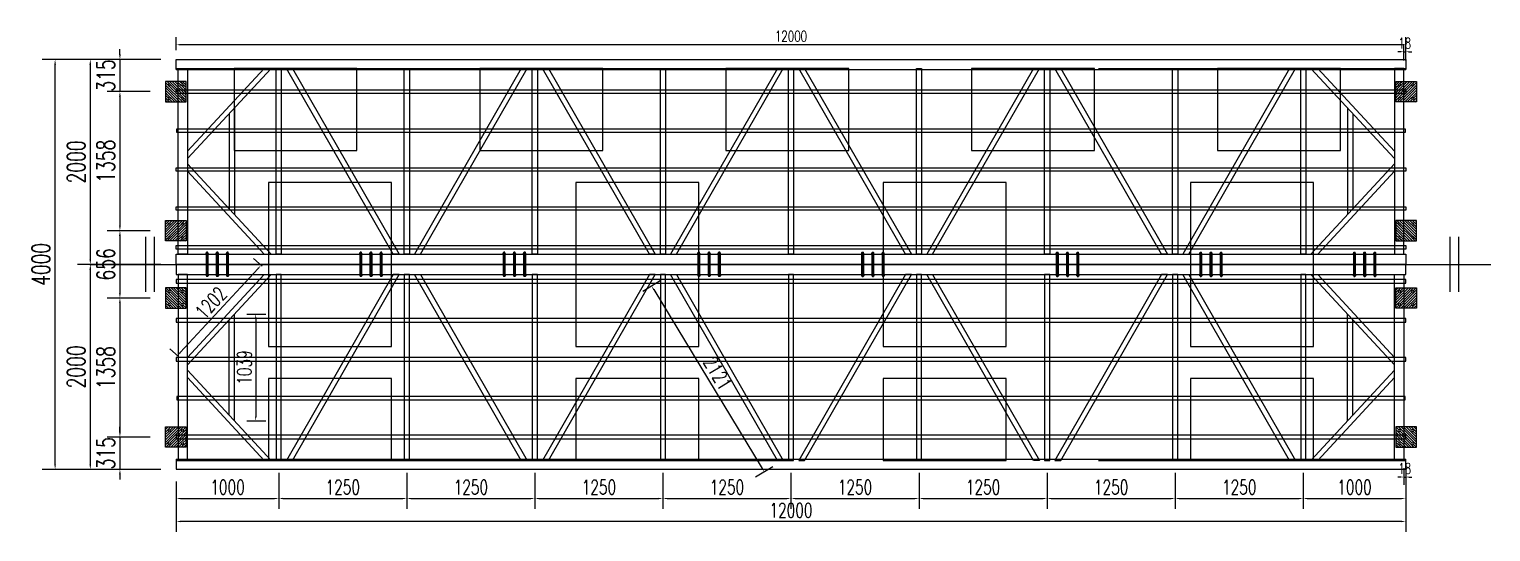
# Model space of a CAD drawing. Header units: millimetres. Extents: x -1612139 to -1300424, y 1145038 to 1536160.
# Drawn here: x -1509624 to -1495357, y 1183434 to 1188338 of the extents above; entities that cross this region are included whole.
import ezdxf

# ---------------------------------------------------------------- set-up
doc = ezdxf.new("R2010")
doc.units = ezdxf.units.MM
doc.header["$LTSCALE"] = 1000
doc.linetypes.add('__BORDER__', pattern=[21, 6, -3, 6, -3, 0, -3])
doc.layers.get('0').update_dxf_attribs({"linetype": 'CONTINUOUS'})
doc.layers.get('DEFPOINTS').update_dxf_attribs({"linetype": 'CONTINUOUS'})
for name, color, linetype in [('PUB_DIM', 3, 'CONTINUOUS'), ('W-bridge approach引桥', 4, 'CONTINUOUS'), ('W-FLOAT_BOWL浮筒', 253, 'CONTINUOUS'), ('W-STEEL_FRAME钢架', 3, 'CONTINUOUS')]:
    doc.layers.add(name, color=color, linetype=linetype)
doc.styles.add('STANDARD_T3', font='simplex.shx', dxfattribs={"width": 0.7, "bigfont": 'gbcbig.shx'})
doc.dimstyles.new('W&&30', dxfattribs={"dimtxt": 105, "dimasz": 30, "dimexe": 75, "dimexo": 90, "dimgap": 30, "dimtad": 1, "dimdec": 0, "dimzin": 0, "dimdsep": 46, "dimtxsty": 'STANDARD_T3', "dimcen": 0.09, "dimclrd": 1, "dimclre": 1, "dimclrt": 7, "dimazin": 2, "dimtfac": 1, "dimtdec": 0, "dimtix": 1, "dimtmove": 2, "dimatfit": 3, "dimfxl": 100, "dimtolj": 1, "dimtzin": 0, "dimarcsym": 0})
doc.dimstyles.new('W&&40', dxfattribs={"dimtxt": 140, "dimasz": 40, "dimexe": 100, "dimexo": 120, "dimgap": 40, "dimtad": 1, "dimdec": 0, "dimzin": 0, "dimdsep": 46, "dimtxsty": 'STANDARD_T3', "dimcen": 0.09, "dimclrd": 1, "dimclre": 1, "dimclrt": 7, "dimazin": 2, "dimtfac": 1, "dimtdec": 0, "dimtix": 1, "dimtmove": 2, "dimatfit": 3, "dimfxl": 100, "dimtolj": 1, "dimtzin": 0, "dimarcsym": 0})
doc.dimstyles.new('W&&50', dxfattribs={"dimtxt": 175, "dimasz": 50, "dimexe": 125, "dimexo": 150, "dimgap": 50, "dimtad": 1, "dimdec": 0, "dimzin": 0, "dimdsep": 46, "dimtxsty": 'STANDARD_T3', "dimcen": 0.09, "dimclrd": 1, "dimclre": 1, "dimclrt": 7, "dimazin": 2, "dimtfac": 1, "dimtdec": 0, "dimtix": 1, "dimtmove": 2, "dimatfit": 3, "dimfxl": 100, "dimtolj": 1, "dimtzin": 0, "dimarcsym": 0})

# ---------------------------------------------------------------- blocks, each defined once
blk = doc.blocks.new('1')
at = {"lineweight": -3}
for p, q in [((-1521938, 1214338), (-1521935, 1214338)), ((-1521938, 1214336), (-1521931, 1214336)), ((-1521938, 1214336), (-1521914, 1214336)), ((-1521936, 1214341), (-1521936, 1214346)), ((-1521936, 1214346), (-1521916, 1214346)), ((-1521935, 1214341), (-1521936, 1214341)), ((-1521934, 1214347), (-1521932, 1214347)), ((-1521933, 1214352), (-1521931, 1214355)), ((-1521933, 1214136), (-1521933, 1214352)), ((-1521919, 1214352), (-1521933, 1214352)), ((-1521932, 1214347), (-1521919, 1214347)), ((-1521932, 1214346), (-1521932, 1214341)), ((-1521921, 1214355), (-1521931, 1214355)), ((-1521919, 1214352), (-1521921, 1214355)), ((-1521919, 1214347), (-1521921, 1214347)), ((-1521921, 1214346), (-1521921, 1214341)), ((-1521919, 1214136), (-1521919, 1214352)), ((-1521917, 1214341), (-1521916, 1214341)), ((-1521914, 1214338), (-1521917, 1214338)), ((-1521916, 1214341), (-1521916, 1214346)), ((-1521938, 1214136), (-1521931, 1214136)), ((-1521938, 1214136), (-1521914, 1214136)), ((-1521938, 1214134), (-1521935, 1214134)), ((-1521935, 1214131), (-1521936, 1214131)), ((-1521936, 1214131), (-1521936, 1214126)), ((-1521936, 1214126), (-1521916, 1214126)), ((-1521934, 1214125), (-1521932, 1214125)), ((-1521932, 1214126), (-1521932, 1214131)), ((-1521932, 1214125), (-1521919, 1214125)), ((-1521921, 1214126), (-1521921, 1214131)), ((-1521919, 1214125), (-1521921, 1214125)), ((-1521914, 1214134), (-1521917, 1214134)), ((-1521917, 1214131), (-1521916, 1214131)), ((-1521916, 1214131), (-1521916, 1214126))]:
    blk.add_line(p, q, dxfattribs=at)
at = {"color": 1}
for p, q in [((-1521936, 1214346), (-1521934, 1214347)), ((-1521919, 1214347), (-1521916, 1214346))]:
    blk.add_line(p, q, dxfattribs=at)
at = {"color": 6, "lineweight": -3}
for p, q in [((-1521931, 1214136), (-1521931, 1214355)), ((-1521921, 1214136), (-1521921, 1214355))]:
    blk.add_line(p, q, dxfattribs=at)
at = {"lineweight": -3}
for points in [[(-1521933, 1214336), (-1521938, 1214336), (-1521938, 1214338), (-1521914, 1214338), (-1521914, 1214336), (-1521919, 1214336)], [(-1521935, 1214338), (-1521935, 1214341), (-1521917, 1214341), (-1521917, 1214338)], [(-1521933, 1214136), (-1521938, 1214136), (-1521938, 1214134), (-1521914, 1214134), (-1521914, 1214136), (-1521919, 1214136)], [(-1521935, 1214134), (-1521935, 1214131), (-1521917, 1214131), (-1521917, 1214134)]]:
    blk.add_lwpolyline(points, dxfattribs=at)
for centre, radius, start, end in [((-1521934, 1214129), 3.22, 223.6028, 316.3972), ((-1521926, 1214140), 14.7, 248.7607, 291.2393), ((-1521919, 1214129), 3.22, 223.6028, 316.3972)]:
    blk.add_arc(centre, radius, start, end, dxfattribs=at)
blk = doc.blocks.new('*D207')
at = {"layer": 'DEFPOINTS', "color": 0, "transparency": 16777216}
for p in [(-1508188, 1188186), (-1508188, 1188043), (-1496188, 1188043)]:
    blk.add_point(p, dxfattribs=at)
at = {"layer": 'W-STEEL_FRAME钢架', "color": 1, "lineweight": -2, "transparency": 16777216}
for p, q in [((-1508188, 1188133), (-1508188, 1188261)), ((-1496188, 1188133), (-1496188, 1188261)), ((-1496218, 1188186), (-1508158, 1188186))]:
    blk.add_line(p, q, dxfattribs=at)
at = {"layer": 'W-STEEL_FRAME钢架', "color": 1, "transparency": 16777216}
for points in [[(-1508158, 1188191), (-1508158, 1188181), (-1508188, 1188186)], [(-1496218, 1188191), (-1496218, 1188181), (-1496188, 1188186)]]:
    blk.add_solid(points, dxfattribs=at)
at = {"layer": 'W-STEEL_FRAME钢架', "color": 7, "transparency": 16777216, "insert": (-1502188, 1188269), "char_height": 105, "attachment_point": 5, "style": 'STANDARD_T3'}
blk.add_mtext('\\A1;12000', dxfattribs=at)
blk = doc.blocks.new('01')
h = blk.add_hatch()
h.set_pattern_fill('橡胶', color=77, scale=5)
h.set_pattern_definition([(45, (4.248, 3.586), (-12.5000003, 12.5000003), []), (135, (32.076, 3.586), (-12.5000003, -12.5000003), [4, -13.67767])])
h.paths.add_polyline_path([(50227, 12928), (50227, 12728), (50427, 12728), (50427, 12928)])
h.paths.add_polyline_path([(50382, 12893, -1), (50402, 12893, -1)], flags=16)
h.paths.add_polyline_path([(50252, 12893, -1), (50272, 12893, -1)], flags=16)
h.paths.add_polyline_path([(50402, 12763, -1), (50382, 12763, -1)], flags=16)
h.paths.add_polyline_path([(50272, 12763, -1), (50252, 12763, -1)], flags=16)
at = {"color": 251}
blk.add_lwpolyline([(50227, 12928), (50427, 12928), (50427, 12728), (50227, 12728)], close=True, dxfattribs=at)
at = {"color": 6}
for centre in [(50262, 12893), (50392, 12893), (50262, 12763), (50392, 12763)]:
    blk.add_circle(centre, 10, dxfattribs=at)
blk = doc.blocks.new('*D208')
at = {"layer": 'DEFPOINTS', "color": 0, "transparency": 16777216}
for p in [(-1496188, 1188118), (-1496206, 1187943), (-1496188, 1187943)]:
    blk.add_point(p, dxfattribs=at)
at = {"layer": 'W-STEEL_FRAME钢架', "color": 1, "lineweight": -2, "transparency": 16777216}
for p, q in [((-1496236, 1188118), (-1496266, 1188118)), ((-1496206, 1188033), (-1496206, 1188193)), ((-1496206, 1188118), (-1496188, 1188118)), ((-1496188, 1188033), (-1496188, 1188193)), ((-1496158, 1188118), (-1496128, 1188118))]:
    blk.add_line(p, q, dxfattribs=at)
at = {"layer": 'W-STEEL_FRAME钢架', "color": 1, "transparency": 16777216}
for points in [[(-1496236, 1188123), (-1496236, 1188113), (-1496206, 1188118)], [(-1496158, 1188123), (-1496158, 1188113), (-1496188, 1188118)]]:
    blk.add_solid(points, dxfattribs=at)
at = {"layer": 'W-STEEL_FRAME钢架', "color": 7, "transparency": 16777216, "insert": (-1496197, 1188201), "char_height": 105, "attachment_point": 5, "style": 'STANDARD_T3'}
blk.add_mtext('\\A1;18', dxfattribs=at)
blk = doc.blocks.new('*D209')
at = {"layer": 'DEFPOINTS', "color": 0, "transparency": 16777216}
for p in [(-1508188, 1184043), (-1496188, 1184043), (-1508188, 1183534)]:
    blk.add_point(p, dxfattribs=at)
at = {"layer": 'W-STEEL_FRAME钢架', "color": 1, "lineweight": -2, "transparency": 16777216}
for p, q in [((-1508188, 1183923), (-1508188, 1183434)), ((-1496188, 1183923), (-1496188, 1183434)), ((-1496228, 1183534), (-1508148, 1183534))]:
    blk.add_line(p, q, dxfattribs=at)
at = {"layer": 'W-STEEL_FRAME钢架', "color": 1, "transparency": 16777216}
for points in [[(-1508148, 1183541), (-1508148, 1183527), (-1508188, 1183534)], [(-1496228, 1183541), (-1496228, 1183527), (-1496188, 1183534)]]:
    blk.add_solid(points, dxfattribs=at)
at = {"layer": 'W-STEEL_FRAME钢架', "color": 7, "transparency": 16777216, "insert": (-1502188, 1183644), "char_height": 140, "attachment_point": 5, "style": 'STANDARD_T3'}
blk.add_mtext('\\A1;12000', dxfattribs=at)
blk = doc.blocks.new('*D210')
at = {"layer": 'DEFPOINTS', "color": 0, "transparency": 16777216}
for p in [(-1496206, 1184143), (-1496188, 1184143), (-1496188, 1183968)]:
    blk.add_point(p, dxfattribs=at)
at = {"layer": 'W-STEEL_FRAME钢架', "color": 1, "lineweight": -2, "transparency": 16777216}
for p, q in [((-1496236, 1183968), (-1496266, 1183968)), ((-1496206, 1184053), (-1496206, 1183893)), ((-1496206, 1183968), (-1496188, 1183968)), ((-1496188, 1184053), (-1496188, 1183893)), ((-1496158, 1183968), (-1496128, 1183968))]:
    blk.add_line(p, q, dxfattribs=at)
at = {"layer": 'W-STEEL_FRAME钢架', "color": 1, "transparency": 16777216}
for points in [[(-1496236, 1183973), (-1496236, 1183963), (-1496206, 1183968)], [(-1496158, 1183973), (-1496158, 1183963), (-1496188, 1183968)]]:
    blk.add_solid(points, dxfattribs=at)
at = {"layer": 'W-STEEL_FRAME钢架', "color": 7, "transparency": 16777216, "insert": (-1496197, 1184051), "char_height": 105, "attachment_point": 5, "style": 'STANDARD_T3'}
blk.add_mtext('\\A1;18', dxfattribs=at)
blk = doc.blocks.new('*D230')
at = {"layer": 'DEFPOINTS', "color": 0, "transparency": 16777216}
for p in [(-1507188, 1184130), (-1508188, 1184043), (-1507188, 1183759)]:
    blk.add_point(p, dxfattribs=at)
at = {"layer": 'PUB_DIM', "color": 1, "lineweight": -2, "transparency": 16777216}
for p, q in [((-1507188, 1184010), (-1507188, 1183659)), ((-1508188, 1183923), (-1508188, 1183659)), ((-1508148, 1183759), (-1507228, 1183759))]:
    blk.add_line(p, q, dxfattribs=at)
at = {"layer": 'PUB_DIM', "color": 1, "transparency": 16777216}
for points in [[(-1508148, 1183765), (-1508148, 1183752), (-1508188, 1183759)], [(-1507228, 1183765), (-1507228, 1183752), (-1507188, 1183759)]]:
    blk.add_solid(points, dxfattribs=at)
at = {"layer": 'PUB_DIM', "color": 7, "transparency": 16777216, "insert": (-1507688, 1183869), "char_height": 140, "attachment_point": 5, "style": 'STANDARD_T3'}
blk.add_mtext('\\A1;1000', dxfattribs=at)
blk = doc.blocks.new('*D231')
at = {"layer": 'DEFPOINTS', "color": 0, "transparency": 16777216}
for p in [(-1507188, 1184130), (-1505938, 1184130), (-1505938, 1183759)]:
    blk.add_point(p, dxfattribs=at)
at = {"layer": 'PUB_DIM', "color": 1, "lineweight": -2, "transparency": 16777216}
for p, q in [((-1507188, 1184010), (-1507188, 1183659)), ((-1505938, 1184010), (-1505938, 1183659)), ((-1507148, 1183759), (-1505978, 1183759))]:
    blk.add_line(p, q, dxfattribs=at)
at = {"layer": 'PUB_DIM', "color": 1, "transparency": 16777216}
for points in [[(-1507148, 1183765), (-1507148, 1183752), (-1507188, 1183759)], [(-1505978, 1183765), (-1505978, 1183752), (-1505938, 1183759)]]:
    blk.add_solid(points, dxfattribs=at)
at = {"layer": 'PUB_DIM', "color": 7, "transparency": 16777216, "insert": (-1506563, 1183869), "char_height": 140, "attachment_point": 5, "style": 'STANDARD_T3'}
blk.add_mtext('\\A1;1250', dxfattribs=at)
blk = doc.blocks.new('*D232')
at = {"layer": 'DEFPOINTS', "color": 0, "transparency": 16777216}
for p in [(-1505938, 1184130), (-1504688, 1184130), (-1504688, 1183759)]:
    blk.add_point(p, dxfattribs=at)
at = {"layer": 'PUB_DIM', "color": 1, "lineweight": -2, "transparency": 16777216}
for p, q in [((-1505938, 1184010), (-1505938, 1183659)), ((-1504688, 1184010), (-1504688, 1183659)), ((-1505898, 1183759), (-1504728, 1183759))]:
    blk.add_line(p, q, dxfattribs=at)
at = {"layer": 'PUB_DIM', "color": 1, "transparency": 16777216}
for points in [[(-1505898, 1183765), (-1505898, 1183752), (-1505938, 1183759)], [(-1504728, 1183765), (-1504728, 1183752), (-1504688, 1183759)]]:
    blk.add_solid(points, dxfattribs=at)
at = {"layer": 'PUB_DIM', "color": 7, "transparency": 16777216, "insert": (-1505313, 1183869), "char_height": 140, "attachment_point": 5, "style": 'STANDARD_T3'}
blk.add_mtext('\\A1;1250', dxfattribs=at)
blk = doc.blocks.new('*D233')
at = {"layer": 'DEFPOINTS', "color": 0, "transparency": 16777216}
for p in [(-1504688, 1184130), (-1503438, 1184130), (-1503438, 1183759)]:
    blk.add_point(p, dxfattribs=at)
at = {"layer": 'PUB_DIM', "color": 1, "lineweight": -2, "transparency": 16777216}
for p, q in [((-1504688, 1184010), (-1504688, 1183659)), ((-1503438, 1184010), (-1503438, 1183659)), ((-1504648, 1183759), (-1503478, 1183759))]:
    blk.add_line(p, q, dxfattribs=at)
at = {"layer": 'PUB_DIM', "color": 1, "transparency": 16777216}
for points in [[(-1504648, 1183765), (-1504648, 1183752), (-1504688, 1183759)], [(-1503478, 1183765), (-1503478, 1183752), (-1503438, 1183759)]]:
    blk.add_solid(points, dxfattribs=at)
at = {"layer": 'PUB_DIM', "color": 7, "transparency": 16777216, "insert": (-1504063, 1183869), "char_height": 140, "attachment_point": 5, "style": 'STANDARD_T3'}
blk.add_mtext('\\A1;1250', dxfattribs=at)
blk = doc.blocks.new('*D234')
at = {"layer": 'DEFPOINTS', "color": 0, "transparency": 16777216}
for p in [(-1503438, 1184130), (-1502188, 1184130), (-1502188, 1183759)]:
    blk.add_point(p, dxfattribs=at)
at = {"layer": 'PUB_DIM', "color": 1, "lineweight": -2, "transparency": 16777216}
for p, q in [((-1503438, 1184010), (-1503438, 1183659)), ((-1502188, 1184010), (-1502188, 1183659)), ((-1503398, 1183759), (-1502228, 1183759))]:
    blk.add_line(p, q, dxfattribs=at)
at = {"layer": 'PUB_DIM', "color": 1, "transparency": 16777216}
for points in [[(-1503398, 1183765), (-1503398, 1183752), (-1503438, 1183759)], [(-1502228, 1183765), (-1502228, 1183752), (-1502188, 1183759)]]:
    blk.add_solid(points, dxfattribs=at)
at = {"layer": 'PUB_DIM', "color": 7, "transparency": 16777216, "insert": (-1502813, 1183869), "char_height": 140, "attachment_point": 5, "style": 'STANDARD_T3'}
blk.add_mtext('\\A1;1250', dxfattribs=at)
blk = doc.blocks.new('*D235')
at = {"layer": 'DEFPOINTS', "color": 0, "transparency": 16777216}
for p in [(-1502188, 1184130), (-1500938, 1184130), (-1500938, 1183759)]:
    blk.add_point(p, dxfattribs=at)
at = {"layer": 'PUB_DIM', "color": 1, "lineweight": -2, "transparency": 16777216}
for p, q in [((-1502188, 1184010), (-1502188, 1183659)), ((-1500938, 1184010), (-1500938, 1183659)), ((-1502148, 1183759), (-1500978, 1183759))]:
    blk.add_line(p, q, dxfattribs=at)
at = {"layer": 'PUB_DIM', "color": 1, "transparency": 16777216}
for points in [[(-1502148, 1183765), (-1502148, 1183752), (-1502188, 1183759)], [(-1500978, 1183765), (-1500978, 1183752), (-1500938, 1183759)]]:
    blk.add_solid(points, dxfattribs=at)
at = {"layer": 'PUB_DIM', "color": 7, "transparency": 16777216, "insert": (-1501563, 1183869), "char_height": 140, "attachment_point": 5, "style": 'STANDARD_T3'}
blk.add_mtext('\\A1;1250', dxfattribs=at)
blk = doc.blocks.new('*D236')
at = {"layer": 'DEFPOINTS', "color": 0, "transparency": 16777216}
for p in [(-1500938, 1184130), (-1499688, 1184130), (-1499688, 1183759)]:
    blk.add_point(p, dxfattribs=at)
at = {"layer": 'PUB_DIM', "color": 1, "lineweight": -2, "transparency": 16777216}
for p, q in [((-1500938, 1184010), (-1500938, 1183659)), ((-1499688, 1184010), (-1499688, 1183659)), ((-1500898, 1183759), (-1499728, 1183759))]:
    blk.add_line(p, q, dxfattribs=at)
at = {"layer": 'PUB_DIM', "color": 1, "transparency": 16777216}
for points in [[(-1500898, 1183765), (-1500898, 1183752), (-1500938, 1183759)], [(-1499728, 1183765), (-1499728, 1183752), (-1499688, 1183759)]]:
    blk.add_solid(points, dxfattribs=at)
at = {"layer": 'PUB_DIM', "color": 7, "transparency": 16777216, "insert": (-1500313, 1183869), "char_height": 140, "attachment_point": 5, "style": 'STANDARD_T3'}
blk.add_mtext('\\A1;1250', dxfattribs=at)
blk = doc.blocks.new('*D237')
at = {"layer": 'DEFPOINTS', "color": 0, "transparency": 16777216}
for p in [(-1499688, 1184130), (-1498438, 1184130), (-1498438, 1183759)]:
    blk.add_point(p, dxfattribs=at)
at = {"layer": 'PUB_DIM', "color": 1, "lineweight": -2, "transparency": 16777216}
for p, q in [((-1499688, 1184010), (-1499688, 1183659)), ((-1498438, 1184010), (-1498438, 1183659)), ((-1499648, 1183759), (-1498478, 1183759))]:
    blk.add_line(p, q, dxfattribs=at)
at = {"layer": 'PUB_DIM', "color": 1, "transparency": 16777216}
for points in [[(-1499648, 1183765), (-1499648, 1183752), (-1499688, 1183759)], [(-1498478, 1183765), (-1498478, 1183752), (-1498438, 1183759)]]:
    blk.add_solid(points, dxfattribs=at)
at = {"layer": 'PUB_DIM', "color": 7, "transparency": 16777216, "insert": (-1499063, 1183869), "char_height": 140, "attachment_point": 5, "style": 'STANDARD_T3'}
blk.add_mtext('\\A1;1250', dxfattribs=at)
blk = doc.blocks.new('*D238')
at = {"layer": 'DEFPOINTS', "color": 0, "transparency": 16777216}
for p in [(-1498438, 1184130), (-1497188, 1184130), (-1497188, 1183759)]:
    blk.add_point(p, dxfattribs=at)
at = {"layer": 'PUB_DIM', "color": 1, "lineweight": -2, "transparency": 16777216}
for p, q in [((-1498438, 1184010), (-1498438, 1183659)), ((-1497188, 1184010), (-1497188, 1183659)), ((-1498398, 1183759), (-1497228, 1183759))]:
    blk.add_line(p, q, dxfattribs=at)
at = {"layer": 'PUB_DIM', "color": 1, "transparency": 16777216}
for points in [[(-1498398, 1183765), (-1498398, 1183752), (-1498438, 1183759)], [(-1497228, 1183765), (-1497228, 1183752), (-1497188, 1183759)]]:
    blk.add_solid(points, dxfattribs=at)
at = {"layer": 'PUB_DIM', "color": 7, "transparency": 16777216, "insert": (-1497813, 1183869), "char_height": 140, "attachment_point": 5, "style": 'STANDARD_T3'}
blk.add_mtext('\\A1;1250', dxfattribs=at)
blk = doc.blocks.new('*D239')
at = {"layer": 'DEFPOINTS', "color": 0, "transparency": 16777216}
for p in [(-1497188, 1184130), (-1496188, 1184130), (-1496188, 1183759)]:
    blk.add_point(p, dxfattribs=at)
at = {"layer": 'PUB_DIM', "color": 1, "lineweight": -2, "transparency": 16777216}
for p, q in [((-1497188, 1184010), (-1497188, 1183659)), ((-1496188, 1184010), (-1496188, 1183659)), ((-1497148, 1183759), (-1496228, 1183759))]:
    blk.add_line(p, q, dxfattribs=at)
at = {"layer": 'PUB_DIM', "color": 1, "transparency": 16777216}
for points in [[(-1497148, 1183765), (-1497148, 1183752), (-1497188, 1183759)], [(-1496228, 1183765), (-1496228, 1183752), (-1496188, 1183759)]]:
    blk.add_solid(points, dxfattribs=at)
at = {"layer": 'PUB_DIM', "color": 7, "transparency": 16777216, "insert": (-1496688, 1183869), "char_height": 140, "attachment_point": 5, "style": 'STANDARD_T3'}
blk.add_mtext('\\A1;1000', dxfattribs=at)
blk = doc.blocks.new('*D240')
at = {"layer": 'DEFPOINTS', "color": 0, "transparency": 16777216}
for p in [(-1503363, 1185943), (-1502263, 1184130), (-1502448, 1184018)]:
    blk.add_point(p, dxfattribs=at)
at = {"layer": 'PUB_DIM', "color": 1, "lineweight": -2, "transparency": 16777216}
for p, q in [((-1503465, 1185881), (-1503633, 1185779)), ((-1503527, 1185797), (-1502469, 1184052)), ((-1502365, 1184068), (-1502533, 1183966))]:
    blk.add_line(p, q, dxfattribs=at)
at = {"layer": 'PUB_DIM', "color": 1, "transparency": 16777216}
for points in [[(-1503521, 1185800), (-1503533, 1185793), (-1503548, 1185831)], [(-1502463, 1184056), (-1502474, 1184049), (-1502448, 1184018)]]:
    blk.add_solid(points, dxfattribs=at)
at = {"layer": 'PUB_DIM', "color": 7, "transparency": 16777216, "insert": (-1502904, 1184981), "char_height": 140, "attachment_point": 5, "rotation": 301.2464, "style": 'STANDARD_T3'}
blk.add_mtext('\\A1;2121', dxfattribs=at)
blk = doc.blocks.new('*D241')
at = {"layer": 'DEFPOINTS', "color": 0, "transparency": 16777216}
for p in [(-1507621, 1185556), (-1507621, 1184517), (-1507413, 1184517)]:
    blk.add_point(p, dxfattribs=at)
at = {"layer": 'PUB_DIM', "color": 1, "lineweight": -2, "transparency": 16777216}
for p, q in [((-1507501, 1185556), (-1507313, 1185556)), ((-1507413, 1185516), (-1507413, 1184557)), ((-1507501, 1184517), (-1507313, 1184517))]:
    blk.add_line(p, q, dxfattribs=at)
at = {"layer": 'PUB_DIM', "color": 1, "transparency": 16777216}
for points in [[(-1507420, 1185516), (-1507406, 1185516), (-1507413, 1185556)], [(-1507420, 1184557), (-1507406, 1184557), (-1507413, 1184517)]]:
    blk.add_solid(points, dxfattribs=at)
at = {"layer": 'PUB_DIM', "color": 7, "transparency": 16777216, "insert": (-1507523, 1185037), "char_height": 140, "attachment_point": 5, "rotation": 90, "style": 'STANDARD_T3'}
blk.add_mtext('\\A1;1039', dxfattribs=at)
blk = doc.blocks.new('*D242')
at = {"layer": 'DEFPOINTS', "color": 0, "transparency": 16777216}
for p in [(-1507361, 1186034), (-1507263, 1185943), (-1508080, 1185062)]:
    blk.add_point(p, dxfattribs=at)
at = {"layer": 'PUB_DIM', "color": 1, "lineweight": -2, "transparency": 16777216}
for p, q in [((-1507351, 1186025), (-1507434, 1186102)), ((-1508150, 1185182), (-1507388, 1186004)), ((-1508168, 1185143), (-1508251, 1185220))]:
    blk.add_line(p, q, dxfattribs=at)
at = {"layer": 'PUB_DIM', "color": 1, "transparency": 16777216}
for points in [[(-1507393, 1186009), (-1507383, 1186000), (-1507361, 1186034)], [(-1508155, 1185186), (-1508145, 1185177), (-1508178, 1185152)]]:
    blk.add_solid(points, dxfattribs=at)
at = {"layer": 'PUB_DIM', "color": 7, "transparency": 16777216, "insert": (-1507850, 1185668), "char_height": 140, "attachment_point": 5, "rotation": 47.1747, "style": 'STANDARD_T3'}
blk.add_mtext('\\A1;1202', dxfattribs=at)
blk = doc.blocks.new('*D257')
at = {"color": 1, "lineweight": -2, "transparency": 16777216}
for p, q in [((-1508338, 1188043), (-1509496, 1188043)), ((-1509371, 1184093), (-1509371, 1187993)), ((-1508338, 1184043), (-1509496, 1184043))]:
    blk.add_line(p, q, dxfattribs=at)
at = {"color": 1, "transparency": 16777216}
for points in [[(-1509379, 1187993), (-1509363, 1187993), (-1509371, 1188043)], [(-1509379, 1184093), (-1509363, 1184093), (-1509371, 1184043)]]:
    blk.add_solid(points, dxfattribs=at)
at = {"layer": 'DEFPOINTS', "color": 0, "transparency": 16777216}
for p in [(-1509371, 1188043), (-1508188, 1188043), (-1508188, 1184043)]:
    blk.add_point(p, dxfattribs=at)
at = {"color": 7, "transparency": 16777216, "insert": (-1509509, 1186043), "char_height": 175, "attachment_point": 5, "rotation": 90, "style": 'STANDARD_T3'}
blk.add_mtext('\\A1;4000', dxfattribs=at)
blk = doc.blocks.new('*D258')
at = {"color": 1, "lineweight": -2, "transparency": 16777216}
for p, q in [((-1508338, 1186043), (-1509152, 1186043)), ((-1509027, 1184093), (-1509027, 1185993)), ((-1508338, 1184043), (-1509152, 1184043))]:
    blk.add_line(p, q, dxfattribs=at)
at = {"color": 1, "transparency": 16777216}
for points in [[(-1509036, 1185993), (-1509019, 1185993), (-1509027, 1186043)], [(-1509036, 1184093), (-1509019, 1184093), (-1509027, 1184043)]]:
    blk.add_solid(points, dxfattribs=at)
at = {"layer": 'DEFPOINTS', "color": 0, "transparency": 16777216}
for p in [(-1509027, 1186043), (-1508188, 1186043), (-1508188, 1184043)]:
    blk.add_point(p, dxfattribs=at)
at = {"color": 7, "transparency": 16777216, "insert": (-1509165, 1185043), "char_height": 175, "attachment_point": 5, "rotation": 90, "style": 'STANDARD_T3'}
blk.add_mtext('\\A1;2000', dxfattribs=at)
blk = doc.blocks.new('*D259')
at = {"color": 1, "lineweight": -2, "transparency": 16777216}
for p, q in [((-1508338, 1188043), (-1509152, 1188043)), ((-1509027, 1186093), (-1509027, 1187993)), ((-1508338, 1186043), (-1509152, 1186043))]:
    blk.add_line(p, q, dxfattribs=at)
at = {"color": 1, "transparency": 16777216}
for points in [[(-1509036, 1187993), (-1509019, 1187993), (-1509027, 1188043)], [(-1509036, 1186093), (-1509019, 1186093), (-1509027, 1186043)]]:
    blk.add_solid(points, dxfattribs=at)
at = {"layer": 'DEFPOINTS', "color": 0, "transparency": 16777216}
for p in [(-1509027, 1188043), (-1508188, 1188043), (-1508188, 1186043)]:
    blk.add_point(p, dxfattribs=at)
at = {"color": 7, "transparency": 16777216, "insert": (-1509165, 1187043), "char_height": 175, "attachment_point": 5, "rotation": 90, "style": 'STANDARD_T3'}
blk.add_mtext('\\A1;2000', dxfattribs=at)
blk = doc.blocks.new('*D263')
at = {"layer": 'DEFPOINTS', "color": 0, "transparency": 16777216}
for p in [(-1508188, 1188043), (-1508738, 1187729), (-1508293, 1187729)]:
    blk.add_point(p, dxfattribs=at)
at = {"layer": 'PUB_DIM', "color": 1, "lineweight": -2, "transparency": 16777216}
for p, q in [((-1508738, 1188093), (-1508738, 1188143)), ((-1508338, 1188043), (-1508863, 1188043)), ((-1508738, 1188043), (-1508738, 1187729)), ((-1508443, 1187729), (-1508863, 1187729)), ((-1508738, 1187679), (-1508738, 1187629))]:
    blk.add_line(p, q, dxfattribs=at)
at = {"layer": 'PUB_DIM', "color": 1, "transparency": 16777216}
for points in [[(-1508747, 1188093), (-1508730, 1188093), (-1508738, 1188043)], [(-1508747, 1187679), (-1508730, 1187679), (-1508738, 1187729)]]:
    blk.add_solid(points, dxfattribs=at)
at = {"layer": 'PUB_DIM', "color": 7, "transparency": 16777216, "insert": (-1508876, 1187886), "char_height": 175, "attachment_point": 5, "rotation": 90, "style": 'STANDARD_T3'}
blk.add_mtext('\\A1;315', dxfattribs=at)
blk = doc.blocks.new('*D264')
at = {"layer": 'DEFPOINTS', "color": 0, "transparency": 16777216}
for p in [(-1508293, 1187729), (-1508738, 1186371), (-1508293, 1186371)]:
    blk.add_point(p, dxfattribs=at)
at = {"layer": 'PUB_DIM', "color": 1, "lineweight": -2, "transparency": 16777216}
for p, q in [((-1508443, 1187729), (-1508863, 1187729)), ((-1508738, 1187679), (-1508738, 1186421)), ((-1508443, 1186371), (-1508863, 1186371))]:
    blk.add_line(p, q, dxfattribs=at)
at = {"layer": 'PUB_DIM', "color": 1, "transparency": 16777216}
for points in [[(-1508747, 1187679), (-1508730, 1187679), (-1508738, 1187729)], [(-1508747, 1186421), (-1508730, 1186421), (-1508738, 1186371)]]:
    blk.add_solid(points, dxfattribs=at)
at = {"layer": 'PUB_DIM', "color": 7, "transparency": 16777216, "insert": (-1508876, 1187050), "char_height": 175, "attachment_point": 5, "rotation": 90, "style": 'STANDARD_T3'}
blk.add_mtext('\\A1;1358', dxfattribs=at)
blk = doc.blocks.new('*D265')
at = {"layer": 'DEFPOINTS', "color": 0, "transparency": 16777216}
for p in [(-1508293, 1186371), (-1508738, 1185715), (-1508293, 1185715)]:
    blk.add_point(p, dxfattribs=at)
at = {"layer": 'PUB_DIM', "color": 1, "lineweight": -2, "transparency": 16777216}
for p, q in [((-1508443, 1186371), (-1508863, 1186371)), ((-1508738, 1186321), (-1508738, 1185765)), ((-1508443, 1185715), (-1508863, 1185715))]:
    blk.add_line(p, q, dxfattribs=at)
at = {"layer": 'PUB_DIM', "color": 1, "transparency": 16777216}
for points in [[(-1508747, 1186321), (-1508730, 1186321), (-1508738, 1186371)], [(-1508747, 1185765), (-1508730, 1185765), (-1508738, 1185715)]]:
    blk.add_solid(points, dxfattribs=at)
at = {"layer": 'PUB_DIM', "color": 7, "transparency": 16777216, "insert": (-1508876, 1186043), "char_height": 175, "attachment_point": 5, "rotation": 90, "style": 'STANDARD_T3'}
blk.add_mtext('\\A1;656', dxfattribs=at)
blk = doc.blocks.new('*D266')
at = {"layer": 'DEFPOINTS', "color": 0, "transparency": 16777216}
for p in [(-1508293, 1185715), (-1508738, 1184358), (-1508293, 1184358)]:
    blk.add_point(p, dxfattribs=at)
at = {"layer": 'PUB_DIM', "color": 1, "lineweight": -2, "transparency": 16777216}
for p, q in [((-1508443, 1185715), (-1508863, 1185715)), ((-1508738, 1185665), (-1508738, 1184408)), ((-1508443, 1184358), (-1508863, 1184358))]:
    blk.add_line(p, q, dxfattribs=at)
at = {"layer": 'PUB_DIM', "color": 1, "transparency": 16777216}
for points in [[(-1508747, 1185665), (-1508730, 1185665), (-1508738, 1185715)], [(-1508747, 1184408), (-1508730, 1184408), (-1508738, 1184358)]]:
    blk.add_solid(points, dxfattribs=at)
at = {"layer": 'PUB_DIM', "color": 7, "transparency": 16777216, "insert": (-1508876, 1185036), "char_height": 175, "attachment_point": 5, "rotation": 90, "style": 'STANDARD_T3'}
blk.add_mtext('\\A1;1358', dxfattribs=at)
blk = doc.blocks.new('*D267')
at = {"layer": 'DEFPOINTS', "color": 0, "transparency": 16777216}
for p in [(-1508293, 1184358), (-1508738, 1184043), (-1508188, 1184043)]:
    blk.add_point(p, dxfattribs=at)
at = {"layer": 'PUB_DIM', "color": 1, "lineweight": -2, "transparency": 16777216}
for p, q in [((-1508738, 1184408), (-1508738, 1184458)), ((-1508443, 1184358), (-1508863, 1184358)), ((-1508738, 1184358), (-1508738, 1184043)), ((-1508338, 1184043), (-1508863, 1184043)), ((-1508738, 1183993), (-1508738, 1183943))]:
    blk.add_line(p, q, dxfattribs=at)
at = {"layer": 'PUB_DIM', "color": 1, "transparency": 16777216}
for points in [[(-1508747, 1184408), (-1508730, 1184408), (-1508738, 1184358)], [(-1508747, 1183993), (-1508730, 1183993), (-1508738, 1184043)]]:
    blk.add_solid(points, dxfattribs=at)
at = {"layer": 'PUB_DIM', "color": 7, "transparency": 16777216, "insert": (-1508876, 1184200), "char_height": 175, "attachment_point": 5, "rotation": 90, "style": 'STANDARD_T3'}
blk.add_mtext('\\A1;315', dxfattribs=at)
blk = doc.blocks.new('浮箱')
at = {"layer": 'W-FLOAT_BOWL浮筒'}
blk.add_lwpolyline([(-1525934, 1214836), (-1525934, 1215636), (-1524734, 1215636), (-1524734, 1214836)], close=True, dxfattribs=at)

msp = doc.modelspace()

# ---------------------------------------------------------------- linework, layer by layer
at = {"color": 3}
for p, q in [((-1508187.8, 1188043.2), (-1496187.8, 1188043.2)), ((-1508187.8, 1187943.2), (-1508187.8, 1188043.2)), ((-1508187.8, 1187943.2), (-1496187.8, 1187943.2)), ((-1496187.8, 1188043.2), (-1496187.8, 1187943.2)), ((-1508187.8, 1184143.2), (-1508187.8, 1184043.2)), ((-1508187.8, 1184143.2), (-1496187.8, 1184143.2)), ((-1496187.8, 1184043.2), (-1496187.8, 1184143.2)), ((-1508187.8, 1184043.2), (-1496187.8, 1184043.2))]:
    msp.add_line(p, q, dxfattribs=at)
at = {"color": 251, "linetype": '__BORDER__'}
for p, q in [((-1508187.8, 1187956.2), (-1496187.8, 1187956.2)), ((-1508187.8, 1184130.2), (-1496187.8, 1184130.2))]:
    msp.add_line(p, q, dxfattribs=at)
at = {"color": 1}
for p, q in [((-1508079.8, 1187074.7), (-1507262.8, 1187956.2)), ((-1508079.8, 1187148.3), (-1507330.9, 1187956.2)), ((-1496295.8, 1187074.7), (-1497112.8, 1187956.2)), ((-1496295.8, 1187148.3), (-1497044.6, 1187956.2)), ((-1507671.3, 1187515.5), (-1507671.3, 1186584)), ((-1507621.3, 1187569.4), (-1507621.3, 1186530)), ((-1496754.3, 1187569.4), (-1496754.3, 1186530)), ((-1496704.3, 1187515.5), (-1496704.3, 1186584)), ((-1508079.8, 1187024.7), (-1507262.8, 1186143.2)), ((-1508079.8, 1186951.2), (-1507330.9, 1186143.2)), ((-1496295.8, 1187024.7), (-1497112.8, 1186143.2)), ((-1496295.8, 1186951.2), (-1497044.6, 1186143.2)), ((-1508079.8, 1185061.7), (-1507262.8, 1185943.2)), ((-1508079.8, 1185135.3), (-1507330.9, 1185943.2)), ((-1496295.8, 1185061.7), (-1497112.8, 1185943.2)), ((-1496295.8, 1185135.3), (-1497044.6, 1185943.2)), ((-1507621.3, 1184517), (-1507621.3, 1185556.4)), ((-1496754.3, 1184517), (-1496754.3, 1185556.4)), ((-1507671.3, 1184571), (-1507671.3, 1185502.5)), ((-1496704.3, 1184571), (-1496704.3, 1185502.5)), ((-1508079.8, 1185011.7), (-1507262.8, 1184130.2)), ((-1496295.8, 1185011.7), (-1497112.8, 1184130.2)), ((-1508079.8, 1184938.2), (-1507330.9, 1184130.2)), ((-1496295.8, 1184938.2), (-1497044.6, 1184130.2))]:
    msp.add_line(p, q, dxfattribs=at)
for p, q in [((-1508489, 1186310.6), (-1508489, 1185775.9)), ((-1508405.2, 1186310.6), (-1508405.2, 1185775.9)), ((-1495757.1, 1186310.6), (-1495757.1, 1185775.9)), ((-1495673.4, 1186310.6), (-1495673.4, 1185775.9))]:
    msp.add_line(p, q)
at = {"color": 6}
for points in [[(-1508169.8, 1187956.2), (-1508079.8, 1187956.2), (-1508079.8, 1186143.2), (-1508169.8, 1186143.2)], [(-1496205.8, 1187956.2), (-1496295.8, 1187956.2), (-1496295.8, 1186143.2), (-1496205.8, 1186143.2)], [(-1508169.8, 1184130.2), (-1508079.8, 1184130.2), (-1508079.8, 1185943.2), (-1508169.8, 1185943.2)], [(-1496205.8, 1184130.2), (-1496295.8, 1184130.2), (-1496295.8, 1185943.2), (-1496205.8, 1185943.2)]]:
    msp.add_lwpolyline(points, close=True, dxfattribs=at)
at = {"color": 1}
for points in [[(-1507212.8, 1187956.2), (-1507162.8, 1187956.2), (-1507162.8, 1186143.2), (-1507212.8, 1186143.2)], [(-1505962.8, 1187956.2), (-1505912.8, 1187956.2), (-1505912.8, 1186143.2), (-1505962.8, 1186143.2)], [(-1504712.8, 1187956.2), (-1504662.8, 1187956.2), (-1504662.8, 1186143.2), (-1504712.8, 1186143.2)], [(-1503462.8, 1187956.2), (-1503412.8, 1187956.2), (-1503412.8, 1186143.2), (-1503462.8, 1186143.2)], [(-1502212.8, 1187956.2), (-1502162.8, 1187956.2), (-1502162.8, 1186143.2), (-1502212.8, 1186143.2)], [(-1500962.8, 1187956.2), (-1500912.8, 1187956.2), (-1500912.8, 1186143.2), (-1500962.8, 1186143.2)], [(-1499712.8, 1187956.2), (-1499662.8, 1187956.2), (-1499662.8, 1186143.2), (-1499712.8, 1186143.2)], [(-1498462.8, 1187956.2), (-1498412.8, 1187956.2), (-1498412.8, 1186143.2), (-1498462.8, 1186143.2)], [(-1497212.8, 1187956.2), (-1497162.8, 1187956.2), (-1497162.8, 1186143.2), (-1497212.8, 1186143.2)], [(-1507212.8, 1184130.2), (-1507162.8, 1184130.2), (-1507162.8, 1185943.2), (-1507212.8, 1185943.2)], [(-1505962.8, 1184130.2), (-1505912.8, 1184130.2), (-1505912.8, 1185943.2), (-1505962.8, 1185943.2)], [(-1504712.8, 1184130.2), (-1504662.8, 1184130.2), (-1504662.8, 1185943.2), (-1504712.8, 1185943.2)], [(-1503462.8, 1184130.2), (-1503412.8, 1184130.2), (-1503412.8, 1185943.2), (-1503462.8, 1185943.2)], [(-1502212.8, 1184130.2), (-1502162.8, 1184130.2), (-1502162.8, 1185943.2), (-1502212.8, 1185943.2)], [(-1500962.8, 1184130.2), (-1500912.8, 1184130.2), (-1500912.8, 1185943.2), (-1500962.8, 1185943.2)], [(-1499712.8, 1184130.2), (-1499662.8, 1184130.2), (-1499662.8, 1185943.2), (-1499712.8, 1185943.2)], [(-1498462.8, 1184130.2), (-1498412.8, 1184130.2), (-1498412.8, 1185943.2), (-1498462.8, 1185943.2)], [(-1497212.8, 1184130.2), (-1497162.8, 1184130.2), (-1497162.8, 1185943.2), (-1497212.8, 1185943.2)]]:
    msp.add_lwpolyline(points, close=True, dxfattribs=at)
for points in [[(-1507112.8, 1187956.2), (-1507055.1, 1187956.2), (-1506012.8, 1186143.2), (-1506070.4, 1186143.2), (-1507112.8, 1187956.2)], [(-1504762.8, 1187956.2), (-1504820.4, 1187956.2), (-1505862.8, 1186143.2), (-1505805.1, 1186143.2), (-1504762.8, 1187956.2)], [(-1504612.8, 1187956.2), (-1504555.1, 1187956.2), (-1503512.8, 1186143.2), (-1503570.4, 1186143.2), (-1504612.8, 1187956.2)], [(-1502262.8, 1187956.2), (-1502320.4, 1187956.2), (-1503362.8, 1186143.2), (-1503305.1, 1186143.2), (-1502262.8, 1187956.2)], [(-1502112.8, 1187956.2), (-1502055.1, 1187956.2), (-1501012.8, 1186143.2), (-1501070.4, 1186143.2), (-1502112.8, 1187956.2)], [(-1499762.8, 1187956.2), (-1499820.4, 1187956.2), (-1500862.8, 1186143.2), (-1500805.1, 1186143.2), (-1499762.8, 1187956.2)], [(-1499612.8, 1187956.2), (-1499555.1, 1187956.2), (-1498512.8, 1186143.2), (-1498570.4, 1186143.2), (-1499612.8, 1187956.2)], [(-1497262.8, 1187956.2), (-1497320.4, 1187956.2), (-1498362.8, 1186143.2), (-1498305.1, 1186143.2), (-1497262.8, 1187956.2)], [(-1507112.8, 1184130.2), (-1507055.1, 1184130.2), (-1506012.8, 1185943.2), (-1506070.4, 1185943.2), (-1507112.8, 1184130.2)], [(-1504762.8, 1184130.2), (-1504820.4, 1184130.2), (-1505862.8, 1185943.2), (-1505805.1, 1185943.2), (-1504762.8, 1184130.2)], [(-1504612.8, 1184130.2), (-1504555.1, 1184130.2), (-1503512.8, 1185943.2), (-1503570.4, 1185943.2), (-1504612.8, 1184130.2)], [(-1502262.8, 1184130.2), (-1502320.4, 1184130.2), (-1503362.8, 1185943.2), (-1503305.1, 1185943.2), (-1502262.8, 1184130.2)], [(-1502112.8, 1184130.2), (-1502055.1, 1184130.2), (-1501012.8, 1185943.2), (-1501070.4, 1185943.2), (-1502112.8, 1184130.2)], [(-1499762.8, 1184130.2), (-1499820.4, 1184130.2), (-1500862.8, 1185943.2), (-1500805.1, 1185943.2), (-1499762.8, 1184130.2)], [(-1499612.8, 1184130.2), (-1499555.1, 1184130.2), (-1498512.8, 1185943.2), (-1498570.4, 1185943.2), (-1499612.8, 1184130.2)], [(-1497262.8, 1184130.2), (-1497320.4, 1184130.2), (-1498362.8, 1185943.2), (-1498305.1, 1185943.2), (-1497262.8, 1184130.2)]]:
    msp.add_lwpolyline(points, dxfattribs=at)
at = {"color": 4}
for points in [[(-1508187.8, 1187746.2), (-1496187.8, 1187746.2), (-1496187.8, 1187711.2), (-1508187.8, 1187711.2)], [(-1508182.8, 1187366.2), (-1496192.8, 1187366.2), (-1496192.8, 1187331.2), (-1508182.8, 1187331.2)], [(-1508187.8, 1186986.2), (-1496187.8, 1186986.2), (-1496187.8, 1186951.2), (-1508187.8, 1186951.2)], [(-1508187.8, 1186606.2), (-1496187.8, 1186606.2), (-1496187.8, 1186571.2), (-1508187.8, 1186571.2)], [(-1508187.8, 1186226.2), (-1496187.8, 1186226.2), (-1496187.8, 1186191.2), (-1508187.8, 1186191.2)], [(-1508187.8, 1185860.2), (-1496187.8, 1185860.2), (-1496187.8, 1185895.2), (-1508187.8, 1185895.2)], [(-1508187.8, 1185480.2), (-1496187.8, 1185480.2), (-1496187.8, 1185515.2), (-1508187.8, 1185515.2)], [(-1508187.8, 1185100.2), (-1496187.8, 1185100.2), (-1496187.8, 1185135.2), (-1508187.8, 1185135.2)], [(-1508182.8, 1184720.2), (-1496192.8, 1184720.2), (-1496192.8, 1184755.2), (-1508182.8, 1184755.2)], [(-1508187.8, 1184340.2), (-1496187.8, 1184340.2), (-1496187.8, 1184375.2), (-1508187.8, 1184375.2)]]:
    msp.add_lwpolyline(points, close=True, dxfattribs=at)
at = {"color": 2}
for points in [[(-1508187.8, 1186143.2), (-1496187.8, 1186143.2), (-1496187.8, 1186043.2), (-1508187.8, 1186043.2)], [(-1508187.8, 1185943.2), (-1496187.8, 1185943.2), (-1496187.8, 1186043.2), (-1508187.8, 1186043.2)]]:
    msp.add_lwpolyline(points, close=True, dxfattribs=at)
at = {"layer": 'W-bridge approach引桥'}
msp.add_line((-1509033.2, 1186043.2), (-1495357.4, 1186043.2), dxfattribs=at)

# ---------------------------------------------------------------- block references
at = {"color": 4, "xscale": -1, "rotation": 180}
for p in [(-1558519.9, 1200556.6), (-1558519.9, 1198543.1)]:
    msp.add_blockref('01', p, dxfattribs=at)
at = {"color": 4, "rotation": 180}
for p in [(-1445855.6, 1200556.6), (-1445855.6, 1198543.1)]:
    msp.add_blockref('01', p, dxfattribs=at)
at = {"color": 4}
for p in [(-1558519.9, 1173543.3), (-1558519.9, 1171529.8)]:
    msp.add_blockref('01', p, dxfattribs=at)
at = {"color": 4, "xscale": -1}
for p in [(-1445855.6, 1173543.3), (-1445855.6, 1171529.8)]:
    msp.add_blockref('01', p, dxfattribs=at)
at = {"color": 1}
for p in [(14038.5, -28193.1), (14138.5, -28193.1), (14238.5, -28193.1), (15538.5, -28193.1), (15638.5, -28193.1), (15738.5, -28193.1), (16938.5, -28193.1), (17038.5, -28193.1), (17138.5, -28193.1), (18838.5, -28193.1), (18938.5, -28193.1), (19038.5, -28193.1)]:
    msp.add_blockref('1', p, dxfattribs=at)
at = {"color": 1, "xscale": -1, "rotation": 180}
for p in [(14038.5, 2400279.6), (14138.5, 2400279.6), (14238.5, 2400279.6), (15538.5, 2400279.6), (15638.5, 2400279.6), (15738.5, 2400279.6), (16938.5, 2400279.6), (17038.5, 2400279.6), (17138.5, 2400279.6), (18838.5, 2400279.6), (18938.5, 2400279.6), (19038.5, 2400279.6)]:
    msp.add_blockref('1', p, dxfattribs=at)
at = {"color": 1, "xscale": -1}
for p in [(-3023414, -28193.1), (-3023314, -28193.1), (-3023214, -28193.1), (-3021514, -28193.1), (-3021414, -28193.1), (-3021314, -28193.1), (-3020114, -28193.1), (-3020014, -28193.1), (-3019914, -28193.1), (-3018614, -28193.1), (-3018514, -28193.1), (-3018414, -28193.1)]:
    msp.add_blockref('1', p, dxfattribs=at)
at = {"color": 1, "rotation": 180}
for p in [(-3023414, 2400279.6), (-3023314, 2400279.6), (-3023214, 2400279.6), (-3021514, 2400279.6), (-3021414, 2400279.6), (-3021314, 2400279.6), (-3020114, 2400279.6), (-3020014, 2400279.6), (-3019914, 2400279.6), (-3018614, 2400279.6), (-3018514, 2400279.6), (-3018414, 2400279.6)]:
    msp.add_blockref('1', p, dxfattribs=at)
at = {"layer": 'W-STEEL_FRAME钢架', "xscale": -1}
for p in [(-3032358.7, -27680.1), (-3029958.7, -27680.1), (-3027558.7, -27680.1), (-3025158.7, -27680.1), (-3022758.7, -27680.1), (-3032021.7, -28793.1), (-3029021.7, -28793.1), (-3026021.7, -28793.1), (-3023021.7, -28793.1), (-3032021.7, -29593.1), (-3029021.7, -29593.1), (-3026021.7, -29593.1), (-3023021.7, -29593.1), (-3032021.7, -30706.1), (-3029021.7, -30706.1), (-3026021.7, -30706.1), (-3023021.7, -30706.1)]:
    msp.add_blockref('浮箱', p, dxfattribs=at)

# ---------------------------------------------------------------- dimensions: what is measured, and where the dimension line sits
for base, p1, p2, picture, middle in [((-1509371.2, 1188043.2), (-1508187.8, 1184043.2), (-1508187.8, 1188043.2), '*D257', (-1509508.7, 1186043.2)), ((-1509027.3, 1188043.2), (-1508187.8, 1186043.2), (-1508187.8, 1188043.2), '*D259', (-1509164.8, 1187043.2)), ((-1509027.3, 1186043.2), (-1508187.8, 1184043.2), (-1508187.8, 1186043.2), '*D258', (-1509164.8, 1185043.2))]:
    dim = msp.add_linear_dim(base=base, p1=p1, p2=p2, angle=90, dimstyle='W&&50')
    dim.commit()
    dim.dimension.update_dxf_attribs({"geometry": picture, "text_midpoint": middle})
at = {"layer": 'PUB_DIM'}
for base, p1, p2, picture, middle in [((-1508738.2621919, 1187728.7066089), (-1508187.7718831, 1188043.2066089), (-1508292.7718831, 1187728.7066089), '*D263', (-1508875.7621919, 1187885.9566089)), ((-1508738.2621919, 1186371.2066089), (-1508292.7718831, 1187728.7066089), (-1508292.7718831, 1186371.2066089), '*D264', (-1508875.7621919, 1187049.9566089)), ((-1508738.3, 1185715.2), (-1508292.8, 1186371.2), (-1508292.8, 1185715.2), '*D265', (-1508875.8, 1186043.2)), ((-1508738.2621919, 1184357.7066089), (-1508292.7718831, 1185715.2066089), (-1508292.7718831, 1184357.7066089), '*D266', (-1508875.7621919, 1185036.4566089)), ((-1508738.2621919, 1184043.2066089), (-1508292.7718831, 1184357.7066089), (-1508187.7718831, 1184043.2066089), '*D267', (-1508875.7621919, 1184200.4566089))]:
    dim = msp.add_linear_dim(base=base, p1=p1, p2=p2, angle=90, dimstyle='W&&50', dxfattribs=at)
    dim.commit()
    dim.dimension.update_dxf_attribs({"geometry": picture, "text_midpoint": middle})
for p1, p2, distance, picture, middle in [((-1508079.8, 1185061.7), (-1507262.8, 1185943.2), 133.3, '*D242', (-1507849.7, 1185667.8)), ((-1503362.8, 1185943.2), (-1502262.8, 1184130.2), -216.5, '*D240', (-1502903.9, 1184981.4)), ((-1507621.3, 1185556.4), (-1507621.3, 1184517), 208.3, '*D241', (-1507523, 1185036.7))]:
    dim = msp.add_aligned_dim(p1=p1, p2=p2, distance=distance, dimstyle='W&&40', dxfattribs=at)
    dim.commit()
    dim.dimension.update_dxf_attribs({"geometry": picture, "text_midpoint": middle})
for base, p1, p2, picture, middle in [((-1507187.8, 1183758.7), (-1508187.8, 1184043.2), (-1507187.8, 1184130.2), '*D230', (-1507687.8, 1183868.7)), ((-1505937.8, 1183758.7), (-1507187.8, 1184130.2), (-1505937.8, 1184130.2), '*D231', (-1506562.8, 1183868.7)), ((-1504687.8, 1183758.7), (-1505937.8, 1184130.2), (-1504687.8, 1184130.2), '*D232', (-1505312.8, 1183868.7)), ((-1503437.8, 1183758.7), (-1504687.8, 1184130.2), (-1503437.8, 1184130.2), '*D233', (-1504062.8, 1183868.7)), ((-1502187.8, 1183758.7), (-1503437.8, 1184130.2), (-1502187.8, 1184130.2), '*D234', (-1502812.8, 1183868.7)), ((-1500937.8, 1183758.7), (-1502187.8, 1184130.2), (-1500937.8, 1184130.2), '*D235', (-1501562.8, 1183868.7)), ((-1499687.8, 1183758.7), (-1500937.8, 1184130.2), (-1499687.8, 1184130.2), '*D236', (-1500312.8, 1183868.7)), ((-1498437.8, 1183758.7), (-1499687.8, 1184130.2), (-1498437.8, 1184130.2), '*D237', (-1499062.8, 1183868.7)), ((-1497187.8, 1183758.7), (-1498437.8, 1184130.2), (-1497187.8, 1184130.2), '*D238', (-1497812.8, 1183868.7)), ((-1496187.8, 1183758.7), (-1497187.8, 1184130.2), (-1496187.8, 1184130.2), '*D239', (-1496687.8, 1183868.7))]:
    dim = msp.add_linear_dim(base=base, p1=p1, p2=p2, dimstyle='W&&40', dxfattribs=at)
    dim.commit()
    dim.dimension.update_dxf_attribs({"geometry": picture, "text_midpoint": middle})
at = {"layer": 'W-STEEL_FRAME钢架'}
for base, p1, p2, dimstyle, picture, middle in [((-1508187.8, 1188186.3), (-1496187.8, 1188043.2), (-1508187.8, 1188043.2), 'W&&30', '*D207', (-1502187.8, 1188268.8)), ((-1496187.8, 1188118), (-1496205.8, 1187943.2), (-1496187.8, 1187943.2), 'W&&30', '*D208', (-1496196.8, 1188200.5)), ((-1496187.8, 1183968.4), (-1496205.8, 1184143.2), (-1496187.8, 1184143.2), 'W&&30', '*D210', (-1496196.8, 1184050.9)), ((-1508187.8, 1183533.9), (-1496187.8, 1184043.2), (-1508187.8, 1184043.2), 'W&&40', '*D209', (-1502187.8, 1183643.9))]:
    dim = msp.add_linear_dim(base=base, p1=p1, p2=p2, dimstyle=dimstyle, dxfattribs=at)
    dim.commit()
    dim.dimension.update_dxf_attribs({"geometry": picture, "text_midpoint": middle})

doc.saveas('drawing.dxf')
